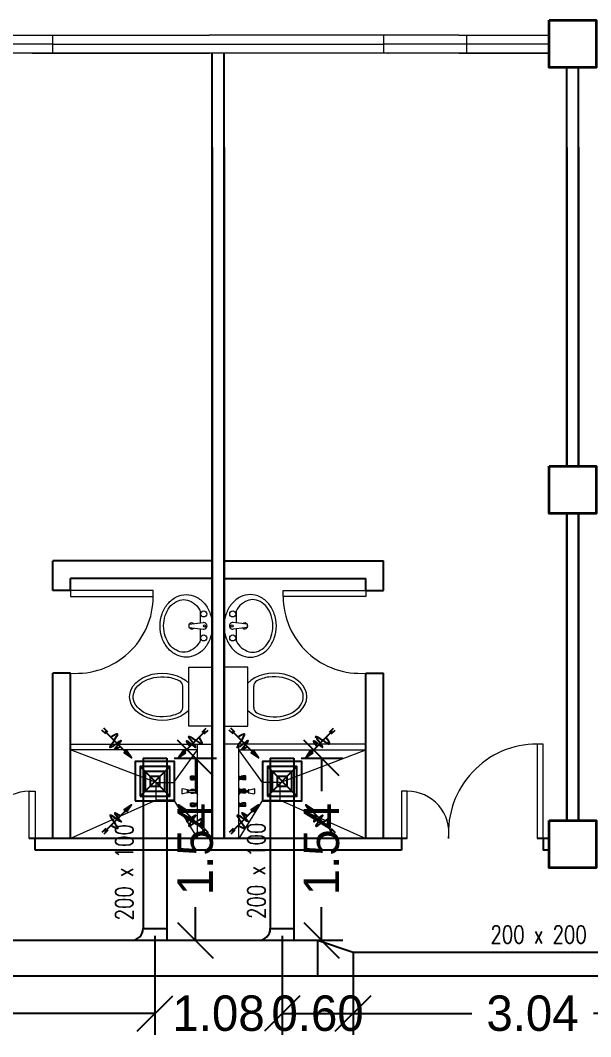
# Model space of a CAD drawing. Header units: inches. Extents: x 57 to 217, y -85 to 29.
# Drawn here: x 155.35 to 160.18, y -54.53 to -45.93 of the extents above; entities that cross this region are included whole.
import ezdxf

# ---------------------------------------------------------------- set-up
doc = ezdxf.new("R2010")
doc.units = ezdxf.units.IN
doc.header["$MEASUREMENT"] = 0
for name, color, linetype in [('AIR', 7, 'Continuous'), ('AIR-00', 8, 'Continuous'), ('AIR-03', 30, 'Continuous'), ('dimen', 7, 'Continuous'), ('ducting label', 7, 'Continuous'), ('exhaust', 7, 'Continuous')]:
    doc.layers.add(name, color=color, linetype=linetype)
doc.styles.add('Arch-Dim', font='simplex.shx', dxfattribs={"width": 0.75})
doc.dimstyles.new('Copy of dimension', dxfattribs={"dimtxt": 0.3, "dimasz": 0.3, "dimexe": 0.18, "dimexo": 0.0625, "dimgap": 0.09, "dimtad": 0, "dimzin": 0, "dimdsep": 46, "dimtxsty": 'Standard', "dimblk": 'OBLIQUE', "dimcen": 0.09, "dimclrd": 256, "dimclre": 256, "dimclrt": 256, "dimadec": 0, "dimazin": 0, "dimtfac": 1, "dimtofl": 0, "dimtmove": 0, "dimatfit": 3, "dimldrblk": 'OBLIQUE', "dimfxl": 1, "dimtolj": 1, "dimtzin": 0, "dimarcsym": 0})

# ---------------------------------------------------------------- blocks, each defined once
blk = doc.blocks.new('GRILL-C-IN')
at = {"layer": 'AIR-00', "ltscale": 3}
for p, q in [((-0.623, 0.601), (-0.674, 0.651)), ((-0.601, 0.623), (-0.651, 0.674)), ((0.601, 0.623), (0.651, 0.674)), ((0.623, 0.601), (0.674, 0.651)), ((-0.637, 0.637), (-0.3, 0.3)), ((0.637, 0.637), (0.3, 0.3)), ((-0.637, -0.637), (-0.3, -0.3)), ((0.637, -0.637), (0.3, -0.3)), ((-0.623, -0.601), (-0.674, -0.651)), ((-0.601, -0.623), (-0.651, -0.674)), ((0.601, -0.623), (0.651, -0.674)), ((0.623, -0.601), (0.674, -0.651))]:
    blk.add_line(p, q, dxfattribs=at)
at = {"layer": 'AIR-00', "color": 50}
for p, q in [((-0.188, 0.187), (0.187, -0.188)), ((0.187, 0.187), (-0.188, -0.188))]:
    blk.add_line(p, q, dxfattribs=at)
at = {"layer": 'AIR-00', "ltscale": 3}
for points in [[(-0.362, 0.393), (-0.393, 0.362), (-0.3, 0.3)], [(0.393, 0.362), (0.362, 0.393), (0.3, 0.3)], [(-0.362, -0.393), (-0.393, -0.362), (-0.3, -0.3)], [(0.393, -0.362), (0.362, -0.393), (0.3, -0.3)]]:
    blk.add_lwpolyline(points, close=True, dxfattribs=at)
at = {"layer": 'AIR-00', "color": 50}
for points in [[(-0.188, -0.188), (0.187, -0.188), (0.187, 0.187), (-0.188, 0.187)], [(-0.125, -0.125), (0.125, -0.125), (0.125, 0.125), (-0.125, 0.125)], [(-0.062, -0.062), (0.062, -0.062), (0.062, 0.062), (-0.062, 0.062)]]:
    blk.add_lwpolyline(points, close=True, dxfattribs=at)
at = {"layer": 'AIR-00', "ltscale": 3}
for points in [[(-0.441, 0.441), (-0.512, 0.404), (-0.432, 0.514), (-0.568, 0.43), (-0.477, 0.6), (-0.561, 0.561)], [(0.441, 0.441), (0.404, 0.512), (0.514, 0.432), (0.43, 0.568), (0.6, 0.477), (0.561, 0.561)], [(-0.441, -0.441), (-0.512, -0.404), (-0.432, -0.514), (-0.568, -0.43), (-0.477, -0.6), (-0.561, -0.561)], [(0.441, -0.441), (0.404, -0.512), (0.514, -0.432), (0.43, -0.568), (0.6, -0.477), (0.561, -0.561)]]:
    blk.add_spline(points, degree=3, dxfattribs=at)
for points in [[(-0.3, 0.3), (-0.362, 0.393), (-0.393, 0.362)], [(0.3, 0.3), (0.393, 0.362), (0.362, 0.393)], [(-0.3, -0.3), (-0.362, -0.393), (-0.393, -0.362)], [(0.3, -0.3), (0.393, -0.362), (0.362, -0.393)]]:
    blk.add_solid(points, dxfattribs=at)
at = {"layer": 'AIR-03', "color": 6}
blk.add_lwpolyline([(-0.25, -0.25), (0.25, -0.25), (0.25, 0.25), (-0.25, 0.25)], close=True, dxfattribs=at)
blk = doc.blocks.new('_Oblique')
at = {"color": 0, "linetype": 'ByBlock', "lineweight": -2}
blk.add_line((-0.5, -0.5), (0.5, 0.5), dxfattribs=at)
blk = doc.blocks.new('*D135')
at = {"layer": 'Defpoints', "color": 0, "transparency": 16777216}
for p in [(156.4921, -53.615), (148.5692, -54.1151), (156.4921, -54.3339)]:
    blk.add_point(p, dxfattribs=at)
at = {"layer": 'dimen', "lineweight": -2, "transparency": 16777216}
for p, q in [((156.4921, -53.6775), (156.4921, -54.5139)), ((148.5692, -54.1776), (148.5692, -54.5139)), ((148.5692, -54.3339), (151.9906, -54.3339)), ((156.4921, -54.3339), (153.0706, -54.3339))]:
    blk.add_line(p, q, dxfattribs=at)
at = {"layer": 'dimen', "lineweight": -2, "transparency": 16777216, "xscale": 0.3, "yscale": 0.3, "zscale": 0.3, "rotation": 180}
blk.add_blockref('_Oblique', (148.5692, -54.3339), dxfattribs=at)
at = {"layer": 'dimen', "lineweight": -2, "transparency": 16777216, "xscale": 0.3, "yscale": 0.3, "zscale": 0.3}
blk.add_blockref('_Oblique', (156.4921, -54.3339), dxfattribs=at)
at = {"layer": 'dimen', "transparency": 16777216, "insert": (152.5306, -54.3339), "char_height": 0.3, "attachment_point": 5}
blk.add_mtext('\\A1;7.92', dxfattribs=at)
blk = doc.blocks.new('*D136')
at = {"layer": 'Defpoints', "color": 0, "transparency": 16777216}
for p in [(156.4921, -53.615), (157.5682, -53.615), (157.5682, -54.3339)]:
    blk.add_point(p, dxfattribs=at)
at = {"layer": 'dimen', "lineweight": -2, "transparency": 16777216}
for p, q in [((156.4921, -53.6775), (156.4921, -54.5139)), ((157.5682, -53.6775), (157.5682, -54.5139)), ((156.4921, -54.3339), (156.1921, -54.3339)), ((157.5682, -54.3339), (157.8682, -54.3339))]:
    blk.add_line(p, q, dxfattribs=at)
at = {"layer": 'dimen', "lineweight": -2, "transparency": 16777216, "xscale": 0.3, "yscale": 0.3, "zscale": 0.3}
blk.add_blockref('_Oblique', (156.4921, -54.3339), dxfattribs=at)
at = {"layer": 'dimen', "lineweight": -2, "transparency": 16777216, "xscale": 0.3, "yscale": 0.3, "zscale": 0.3, "rotation": 180}
blk.add_blockref('_Oblique', (157.5682, -54.3339), dxfattribs=at)
at = {"layer": 'dimen', "transparency": 16777216, "insert": (157.0302, -54.3339), "char_height": 0.3, "attachment_point": 5}
blk.add_mtext('\\A1;1.08', dxfattribs=at)
blk = doc.blocks.new('*D137')
at = {"layer": 'Defpoints', "color": 0, "transparency": 16777216}
for p in [(157.5682, -53.615), (158.1682, -53.915), (158.1682, -54.3339)]:
    blk.add_point(p, dxfattribs=at)
at = {"layer": 'dimen', "lineweight": -2, "transparency": 16777216}
for p, q in [((157.5682, -53.6775), (157.5682, -54.5139)), ((158.1682, -53.9775), (158.1682, -54.5139)), ((157.5682, -54.3339), (158.1682, -54.3339))]:
    blk.add_line(p, q, dxfattribs=at)
at = {"layer": 'dimen', "lineweight": -2, "transparency": 16777216, "xscale": 0.3, "yscale": 0.3, "zscale": 0.3, "rotation": 180}
blk.add_blockref('_Oblique', (157.5682, -54.3339), dxfattribs=at)
at = {"layer": 'dimen', "lineweight": -2, "transparency": 16777216, "xscale": 0.3, "yscale": 0.3, "zscale": 0.3}
blk.add_blockref('_Oblique', (158.1682, -54.3339), dxfattribs=at)
at = {"layer": 'dimen', "transparency": 16777216, "insert": (157.8682, -54.3339), "char_height": 0.3, "attachment_point": 5}
blk.add_mtext('\\A1;0.60', dxfattribs=at)
blk = doc.blocks.new('*D88')
at = {"layer": 'Defpoints', "color": 0, "transparency": 16777216}
for p in [(158.1682, -53.915), (161.2067, -54.1151), (161.2067, -54.3339)]:
    blk.add_point(p, dxfattribs=at)
at = {"layer": 'dimen', "lineweight": -2, "transparency": 16777216}
for p, q in [((158.1682, -53.9775), (158.1682, -54.5139)), ((161.2067, -54.1776), (161.2067, -54.5139)), ((158.1682, -54.3339), (159.1725, -54.3339)), ((161.2067, -54.3339), (160.2025, -54.3339))]:
    blk.add_line(p, q, dxfattribs=at)
at = {"layer": 'dimen', "lineweight": -2, "transparency": 16777216, "xscale": 0.3, "yscale": 0.3, "zscale": 0.3, "rotation": 180}
blk.add_blockref('_Oblique', (158.1682, -54.3339), dxfattribs=at)
at = {"layer": 'dimen', "lineweight": -2, "transparency": 16777216, "xscale": 0.3, "yscale": 0.3, "zscale": 0.3}
blk.add_blockref('_Oblique', (161.2067, -54.3339), dxfattribs=at)
at = {"layer": 'dimen', "transparency": 16777216, "insert": (159.6875, -54.3339), "char_height": 0.3, "attachment_point": 5}
blk.add_mtext('\\A1;3.04', dxfattribs=at)
blk = doc.blocks.new('*D94')
at = {"layer": 'Defpoints', "color": 0, "transparency": 16777216}
for p in [(157.6682, -52.1718), (157.9022, -52.1718), (157.6682, -53.715)]:
    blk.add_point(p, dxfattribs=at)
at = {"layer": 'dimen', "lineweight": -2, "transparency": 16777216}
for p, q in [((157.7307, -52.1718), (158.0822, -52.1718)), ((157.9022, -52.1718), (157.9022, -52.4534)), ((157.9022, -53.715), (157.9022, -53.4334)), ((157.7307, -53.715), (158.0822, -53.715))]:
    blk.add_line(p, q, dxfattribs=at)
at = {"layer": 'dimen', "lineweight": -2, "transparency": 16777216, "xscale": 0.3, "yscale": 0.3, "zscale": 0.3}
for p, rotation in [((157.9022, -52.1718), 90), ((157.9022, -53.715), 270)]:
    blk.add_blockref('_Oblique', p, dxfattribs=dict(at, rotation=rotation))
at = {"layer": 'dimen', "transparency": 16777216, "insert": (157.9022, -52.9434), "char_height": 0.3, "attachment_point": 5, "rotation": 90}
blk.add_mtext('\\A1;1.54', dxfattribs=at)
blk = doc.blocks.new('*D95')
at = {"layer": 'Defpoints', "color": 0, "transparency": 16777216}
for p in [(156.5921, -52.1718), (156.5921, -53.715), (156.8338, -53.715)]:
    blk.add_point(p, dxfattribs=at)
at = {"layer": 'dimen', "lineweight": -2, "transparency": 16777216}
for p, q in [((156.6546, -52.1718), (157.0138, -52.1718)), ((156.8338, -52.1718), (156.8338, -52.4534)), ((156.8338, -53.715), (156.8338, -53.4334)), ((156.6546, -53.715), (157.0138, -53.715))]:
    blk.add_line(p, q, dxfattribs=at)
at = {"layer": 'dimen', "lineweight": -2, "transparency": 16777216, "xscale": 0.3, "yscale": 0.3, "zscale": 0.3}
for p, rotation in [((156.8338, -52.1718), 90), ((156.8338, -53.715), 270)]:
    blk.add_blockref('_Oblique', p, dxfattribs=dict(at, rotation=rotation))
at = {"layer": 'dimen', "transparency": 16777216, "insert": (156.8338, -52.9434), "char_height": 0.3, "attachment_point": 5, "rotation": 90}
blk.add_mtext('\\A1;1.54', dxfattribs=at)

msp = doc.modelspace()

# ---------------------------------------------------------------- linework, layer by layer
at = {"color": 8, "linetype": 'ByBlock', "lineweight": 9}
for p, q in [((154.9899, -46.053), (156.1899, -46.053)), ((155.6273, -46.203), (155.6273, -46.053)), ((156.1899, -46.053), (156.9524, -46.053)), ((157.1024, -46.053), (156.9524, -46.053)), ((157.8649, -46.053), (157.1024, -46.053)), ((159.0649, -46.053), (157.8649, -46.053)), ((158.4273, -46.053), (158.4273, -46.203)), ((159.0649, -46.053), (159.8273, -46.053)), ((159.1273, -46.053), (159.1273, -46.203)), ((155.6273, -46.128), (154.2273, -46.128)), ((159.8273, -46.203), (154.2273, -46.203)), ((155.4524, -46.203), (156.1899, -46.203)), ((155.6273, -46.128), (158.4273, -46.128)), ((156.1899, -46.203), (156.9524, -46.203)), ((157.8649, -46.203), (157.1024, -46.203)), ((159.0649, -46.203), (157.8649, -46.203)), ((159.8273, -46.128), (158.4273, -46.128)), ((159.0649, -46.203), (159.8273, -46.203)), ((156.9774, -50.4674), (156.9774, -52.4174)), ((156.8524, -52.853), (156.8524, -52.053)), ((157.2024, -52.853), (157.2024, -52.053)), ((156.8524, -52.853), (155.7774, -52.853))]:
    msp.add_line(p, q, dxfattribs=at)
at = {"color": 8, "linetype": 'ByBlock', "lineweight": 25}
for p, q in [((156.9774, -52.853), (156.9774, -46.203)), ((157.0774, -52.853), (157.0774, -46.203)), ((159.9773, -49.7009), (159.9773, -46.3259)), ((160.0773, -49.7009), (160.0773, -46.3259)), ((156.9774, -47.003), (156.9774, -52.853)), ((157.0774, -47.003), (157.0774, -52.853)), ((159.9773, -47.003), (159.9773, -49.7009)), ((160.0773, -47.003), (160.0773, -49.7009)), ((159.9773, -50.1009), (159.9773, -52.7009)), ((159.9773, -52.7009), (159.9773, -50.1009)), ((160.0773, -50.1009), (160.0773, -52.7009)), ((160.0773, -52.7009), (160.0773, -50.1009)), ((156.9774, -52.853), (155.4274, -52.853)), ((155.4774, -52.953), (155.4774, -52.853)), ((157.0774, -52.853), (156.9774, -52.853)), ((158.6274, -52.853), (157.0774, -52.853)), ((158.5774, -52.853), (158.5774, -52.953)), ((159.8274, -52.853), (159.7274, -52.853)), ((159.7774, -52.853), (159.7774, -52.953)), ((158.5774, -52.953), (155.4774, -52.953)), ((159.8274, -52.953), (159.7774, -52.953))]:
    msp.add_line(p, q, dxfattribs=at)
at = {"color": 8, "linetype": 'ByBlock', "lineweight": 25, "ltscale": 0.3}
for p, q in [((155.6274, -50.753), (155.6274, -50.503)), ((156.9774, -50.503), (155.6274, -50.503)), ((157.0774, -50.503), (158.4274, -50.503)), ((158.4274, -50.753), (158.4274, -50.503)), ((155.7774, -50.753), (155.7774, -50.653)), ((156.9774, -50.653), (155.7774, -50.653)), ((157.0774, -50.653), (158.2774, -50.653)), ((158.2774, -50.753), (158.2774, -50.653)), ((155.7774, -50.753), (155.6274, -50.753)), ((158.2774, -50.753), (158.4274, -50.753)), ((155.6274, -52.853), (155.6274, -51.453)), ((155.7774, -51.453), (155.6274, -51.453)), ((155.7774, -52.853), (155.7774, -51.453)), ((158.2774, -52.853), (158.2774, -51.453)), ((158.2774, -51.453), (158.4274, -51.453)), ((158.4274, -52.853), (158.4274, -51.453))]:
    msp.add_line(p, q, dxfattribs=at)
at = {"color": 8, "lineweight": 9}
for p, q in [((156.7795, -51.0385), (156.9013, -51.0252)), ((157.2752, -51.0385), (157.1534, -51.0252)), ((156.7795, -51.0675), (156.9013, -51.0809)), ((157.2752, -51.0675), (157.1534, -51.0809)), ((156.7774, -51.403), (156.9774, -51.403)), ((156.7774, -51.903), (156.7774, -51.403)), ((156.9774, -51.403), (156.9774, -51.903)), ((157.2774, -51.403), (157.0774, -51.403)), ((157.0774, -51.403), (157.0774, -51.903)), ((157.2774, -51.903), (157.2774, -51.403)), ((156.7274, -51.7436), (156.7274, -51.5627)), ((157.3274, -51.7436), (157.3274, -51.5627)), ((156.9774, -51.903), (156.7774, -51.903)), ((157.0774, -51.903), (157.2774, -51.903)), ((156.7936, -52.3263), (156.7951, -52.3263)), ((156.7936, -52.3525), (156.7936, -52.3263)), ((156.7936, -52.3525), (156.7951, -52.3525)), ((156.7951, -52.3263), (156.797, -52.3227)), ((156.7951, -52.3525), (156.7951, -52.3263)), ((156.7951, -52.3525), (156.797, -52.3561)), ((156.797, -52.3227), (156.819, -52.3227)), ((156.797, -52.3561), (156.797, -52.3227)), ((156.797, -52.3561), (156.819, -52.3561)), ((156.8058, -52.3333), (156.8179, -52.3333)), ((156.8058, -52.3455), (156.8179, -52.3455)), ((156.8059, -52.3263), (156.818, -52.3263)), ((156.8059, -52.3525), (156.818, -52.3525)), ((156.819, -52.3227), (156.8231, -52.3249)), ((156.819, -52.3262), (156.819, -52.3335)), ((156.819, -52.3526), (156.819, -52.3453)), ((156.819, -52.3561), (156.8231, -52.3539)), ((156.8249, -52.3254), (156.8307, -52.3254)), ((156.8249, -52.3534), (156.8307, -52.3534)), ((156.8307, -52.3534), (156.8307, -52.3254)), ((156.8307, -52.3254), (156.833, -52.3261)), ((156.8307, -52.3534), (156.833, -52.3527)), ((156.833, -52.3527), (156.833, -52.3261)), ((156.8448, -52.328), (156.833, -52.328)), ((156.8448, -52.3508), (156.833, -52.3508)), ((156.8516, -52.3224), (156.8448, -52.3258)), ((156.8448, -52.353), (156.8448, -52.3258)), ((156.8516, -52.3565), (156.8448, -52.353)), ((156.8516, -52.3224), (156.8523, -52.3224)), ((156.8516, -52.3565), (156.8516, -52.3224)), ((156.8516, -52.3565), (156.8523, -52.3565)), ((156.8523, -52.3565), (156.8523, -52.3224)), ((157.2031, -52.3224), (157.2024, -52.3224)), ((157.2024, -52.3565), (157.2024, -52.3224)), ((157.2031, -52.3565), (157.2024, -52.3565)), ((157.2031, -52.3224), (157.2099, -52.3258)), ((157.2031, -52.3565), (157.2031, -52.3224)), ((157.2031, -52.3565), (157.2099, -52.353)), ((157.2099, -52.353), (157.2099, -52.3258)), ((157.2099, -52.328), (157.2217, -52.328)), ((157.2099, -52.3508), (157.2217, -52.3508)), ((157.224, -52.3254), (157.2217, -52.3261)), ((157.2217, -52.3527), (157.2217, -52.3261)), ((157.224, -52.3534), (157.2217, -52.3527)), ((157.2298, -52.3254), (157.224, -52.3254)), ((157.224, -52.3534), (157.224, -52.3254)), ((157.2298, -52.3534), (157.224, -52.3534)), ((157.2357, -52.3227), (157.2316, -52.3249)), ((157.2357, -52.3561), (157.2316, -52.3539)), ((157.2577, -52.3227), (157.2357, -52.3227)), ((157.2357, -52.3262), (157.2357, -52.3335)), ((157.2357, -52.3526), (157.2357, -52.3453)), ((157.2577, -52.3561), (157.2357, -52.3561)), ((157.2488, -52.3263), (157.2367, -52.3263)), ((157.2488, -52.3525), (157.2367, -52.3525)), ((157.249, -52.3333), (157.2368, -52.3333)), ((157.2489, -52.3455), (157.2368, -52.3455)), ((157.2596, -52.3263), (157.2577, -52.3227)), ((157.2577, -52.3561), (157.2577, -52.3227)), ((157.2596, -52.3525), (157.2577, -52.3561)), ((157.2611, -52.3263), (157.2596, -52.3263)), ((157.2596, -52.3525), (157.2596, -52.3263)), ((157.2611, -52.3525), (157.2596, -52.3525)), ((157.2611, -52.3525), (157.2611, -52.3263)), ((156.7205, -52.4337), (156.7205, -52.4724)), ((156.767, -52.4407), (156.725, -52.4322)), ((156.767, -52.4654), (156.725, -52.4739)), ((156.767, -52.4654), (156.767, -52.4407)), ((156.767, -52.4407), (156.7745, -52.4407)), ((156.767, -52.4654), (156.767, -52.4407)), ((156.7745, -52.4654), (156.767, -52.4654)), ((156.7745, -52.4407), (156.7745, -52.4654)), ((156.8369, -52.4455), (156.7745, -52.4455)), ((156.7745, -52.4606), (156.8369, -52.4606)), ((156.7936, -52.4455), (156.7936, -52.44)), ((156.7936, -52.44), (156.7952, -52.44)), ((156.7936, -52.4661), (156.7936, -52.4606)), ((156.7936, -52.4661), (156.7952, -52.4661)), ((156.7952, -52.44), (156.797, -52.4364)), ((156.7952, -52.4455), (156.7952, -52.44)), ((156.7952, -52.4661), (156.7952, -52.4606)), ((156.7952, -52.4661), (156.797, -52.4697)), ((156.797, -52.4455), (156.797, -52.4364)), ((156.797, -52.4364), (156.819, -52.4364)), ((156.797, -52.4697), (156.797, -52.4606)), ((156.797, -52.4697), (156.819, -52.4697)), ((156.8059, -52.44), (156.818, -52.44)), ((156.8059, -52.4661), (156.818, -52.4661)), ((156.819, -52.4364), (156.8231, -52.4386)), ((156.819, -52.4398), (156.819, -52.4455)), ((156.819, -52.4663), (156.819, -52.4606)), ((156.819, -52.4697), (156.8231, -52.4675)), ((156.8249, -52.439), (156.8308, -52.439)), ((156.8249, -52.4671), (156.8308, -52.4671)), ((156.8308, -52.4455), (156.8308, -52.439)), ((156.8308, -52.439), (156.833, -52.4398)), ((156.8308, -52.4671), (156.8308, -52.4606)), ((156.8308, -52.4671), (156.833, -52.4663)), ((156.833, -52.4455), (156.833, -52.4398)), ((156.8369, -52.4417), (156.833, -52.4417)), ((156.833, -52.4663), (156.833, -52.4606)), ((156.8369, -52.4644), (156.833, -52.4644)), ((156.8369, -52.4357), (156.8369, -52.4704)), ((156.8466, -52.4357), (156.8369, -52.4357)), ((156.8369, -52.4606), (156.8369, -52.4455)), ((156.8369, -52.4704), (156.8466, -52.4704)), ((156.8523, -52.4241), (156.8466, -52.4357)), ((156.8466, -52.4357), (156.8466, -52.4704)), ((156.8466, -52.4704), (156.8466, -52.4357)), ((156.8466, -52.4704), (156.8524, -52.482)), ((156.8524, -52.482), (156.8523, -52.4241)), ((157.2023, -52.482), (157.2024, -52.4241)), ((157.2081, -52.4704), (157.2023, -52.482)), ((157.2024, -52.4241), (157.2081, -52.4357)), ((157.2081, -52.4357), (157.2081, -52.4704)), ((157.2081, -52.4704), (157.2081, -52.4357)), ((157.2081, -52.4357), (157.2178, -52.4357)), ((157.2178, -52.4704), (157.2081, -52.4704)), ((157.2178, -52.4357), (157.2178, -52.4704)), ((157.2178, -52.4417), (157.2217, -52.4417)), ((157.2178, -52.4455), (157.2802, -52.4455)), ((157.2178, -52.4606), (157.2178, -52.4455)), ((157.2802, -52.4606), (157.2178, -52.4606)), ((157.2178, -52.4644), (157.2217, -52.4644)), ((157.2239, -52.439), (157.2217, -52.4398)), ((157.2217, -52.4455), (157.2217, -52.4398)), ((157.2217, -52.4663), (157.2217, -52.4606)), ((157.2239, -52.4671), (157.2217, -52.4663)), ((157.2239, -52.4455), (157.2239, -52.439)), ((157.2298, -52.439), (157.2239, -52.439)), ((157.2239, -52.4671), (157.2239, -52.4606)), ((157.2298, -52.4671), (157.2239, -52.4671)), ((157.2357, -52.4364), (157.2316, -52.4386)), ((157.2357, -52.4697), (157.2316, -52.4675)), ((157.2577, -52.4364), (157.2357, -52.4364)), ((157.2357, -52.4398), (157.2357, -52.4455)), ((157.2357, -52.4663), (157.2357, -52.4606)), ((157.2577, -52.4697), (157.2357, -52.4697)), ((157.2488, -52.44), (157.2367, -52.44)), ((157.2488, -52.4661), (157.2367, -52.4661)), ((157.2577, -52.4455), (157.2577, -52.4364)), ((157.2595, -52.44), (157.2577, -52.4364)), ((157.2577, -52.4697), (157.2577, -52.4606)), ((157.2595, -52.4661), (157.2577, -52.4697)), ((157.2595, -52.4455), (157.2595, -52.44)), ((157.2611, -52.44), (157.2595, -52.44)), ((157.2595, -52.4661), (157.2595, -52.4606)), ((157.2611, -52.4661), (157.2595, -52.4661)), ((157.2611, -52.4455), (157.2611, -52.44)), ((157.2611, -52.4661), (157.2611, -52.4606)), ((157.2877, -52.4407), (157.2802, -52.4407)), ((157.2802, -52.4407), (157.2802, -52.4654)), ((157.2802, -52.4654), (157.2877, -52.4654)), ((157.2877, -52.4407), (157.3297, -52.4322)), ((157.2877, -52.4654), (157.2877, -52.4407)), ((157.2877, -52.4654), (157.2877, -52.4407)), ((157.2877, -52.4654), (157.3297, -52.4739)), ((157.3342, -52.4337), (157.3342, -52.4724)), ((156.7937, -52.5798), (156.7937, -52.5536)), ((156.7937, -52.5536), (156.7952, -52.5536)), ((156.7952, -52.5536), (156.7971, -52.55)), ((156.7952, -52.5798), (156.7952, -52.5536)), ((156.7971, -52.5834), (156.7971, -52.55)), ((156.7971, -52.55), (156.819, -52.55)), ((156.8058, -52.5606), (156.8179, -52.5606)), ((156.8058, -52.5727), (156.8179, -52.5727)), ((156.8059, -52.5536), (156.818, -52.5536)), ((156.819, -52.55), (156.8231, -52.5522)), ((156.819, -52.5535), (156.819, -52.5608)), ((156.819, -52.5799), (156.819, -52.5726)), ((156.8249, -52.5527), (156.8308, -52.5527)), ((156.8308, -52.5527), (156.833, -52.5534)), ((156.8308, -52.5807), (156.8308, -52.5527)), ((156.833, -52.5799), (156.833, -52.5534)), ((156.8448, -52.5553), (156.833, -52.5553)), ((156.8516, -52.5496), (156.8448, -52.553)), ((156.8448, -52.5803), (156.8448, -52.553)), ((156.8516, -52.5837), (156.8516, -52.5496)), ((156.8516, -52.5496), (156.8524, -52.5496)), ((156.8524, -52.5837), (156.8524, -52.5496)), ((157.2023, -52.5837), (157.2023, -52.5496)), ((157.2031, -52.5496), (157.2023, -52.5496)), ((157.2031, -52.5837), (157.2031, -52.5496)), ((157.2031, -52.5496), (157.2099, -52.553)), ((157.2099, -52.5803), (157.2099, -52.553)), ((157.2099, -52.5553), (157.2217, -52.5553)), ((157.2239, -52.5527), (157.2217, -52.5534)), ((157.2217, -52.5799), (157.2217, -52.5534)), ((157.2239, -52.5807), (157.2239, -52.5527)), ((157.2298, -52.5527), (157.2239, -52.5527)), ((157.2357, -52.55), (157.2316, -52.5522)), ((157.2576, -52.55), (157.2357, -52.55)), ((157.2357, -52.5535), (157.2357, -52.5608)), ((157.2357, -52.5799), (157.2357, -52.5726)), ((157.2488, -52.5536), (157.2367, -52.5536)), ((157.2489, -52.5606), (157.2368, -52.5606)), ((157.2489, -52.5727), (157.2368, -52.5727)), ((157.2576, -52.5834), (157.2576, -52.55)), ((157.2595, -52.5536), (157.2576, -52.55)), ((157.2595, -52.5798), (157.2595, -52.5536)), ((157.2611, -52.5536), (157.2595, -52.5536)), ((157.261, -52.5798), (157.2611, -52.5536)), ((156.7937, -52.5798), (156.7952, -52.5798)), ((156.7952, -52.5798), (156.7971, -52.5834)), ((156.7971, -52.5834), (156.819, -52.5833)), ((156.8059, -52.5798), (156.818, -52.5798)), ((156.819, -52.5833), (156.8231, -52.5811)), ((156.8249, -52.5807), (156.8308, -52.5807)), ((156.8308, -52.5807), (156.833, -52.5799)), ((156.8448, -52.578), (156.833, -52.578)), ((156.8516, -52.5837), (156.8448, -52.5803)), ((156.8516, -52.5837), (156.8524, -52.5837)), ((157.2031, -52.5837), (157.2023, -52.5837)), ((157.2031, -52.5837), (157.2099, -52.5803)), ((157.2099, -52.578), (157.2217, -52.578)), ((157.2239, -52.5807), (157.2217, -52.5799)), ((157.2298, -52.5807), (157.2239, -52.5807)), ((157.2357, -52.5833), (157.2316, -52.5811)), ((157.2576, -52.5834), (157.2357, -52.5833)), ((157.2488, -52.5798), (157.2367, -52.5798)), ((157.2595, -52.5798), (157.2576, -52.5834)), ((157.261, -52.5798), (157.2595, -52.5798))]:
    msp.add_line(p, q, dxfattribs=at)
at = {"color": 8, "linetype": 'ByBlock', "lineweight": 9, "ltscale": 0.3}
for p, q in [((156.5024, -52.378), (155.7774, -52.103)), ((156.6524, -52.378), (156.8524, -52.103)), ((157.4024, -52.378), (157.2024, -52.103)), ((157.5524, -52.378), (158.2774, -52.103)), ((156.5024, -52.528), (155.7774, -52.853)), ((156.6524, -52.528), (156.8524, -52.853)), ((157.4024, -52.528), (157.2024, -52.853)), ((157.5524, -52.528), (158.2774, -52.853))]:
    msp.add_line(p, q, dxfattribs=at)
at = {"color": 8, "linetype": 'ByBlock', "lineweight": 35}
for points in [[(159.8273, -45.9259), (160.2273, -45.9259), (160.2273, -46.3259), (159.8273, -46.3259)], [(159.8273, -49.7009), (160.2273, -49.7009), (160.2273, -50.1009), (159.8273, -50.1009)], [(159.8273, -52.7009), (160.2273, -52.7009), (160.2273, -53.1009), (159.8273, -53.1009)]]:
    msp.add_lwpolyline(points, close=True, dxfattribs=at)
at = {"color": 8, "lineweight": 13, "ltscale": 0.03}
for points in [[(155.7774, -50.753), (155.7774, -50.803), (156.4774, -50.803), (156.4774, -50.753)], [(158.2774, -50.753), (158.2774, -50.803), (157.5774, -50.803), (157.5774, -50.753)], [(159.7274, -52.853), (159.7774, -52.853), (159.7774, -52.053), (159.7274, -52.053)], [(155.4774, -52.853), (155.4274, -52.853), (155.4274, -52.453), (155.4774, -52.453)], [(158.5774, -52.853), (158.6274, -52.853), (158.6274, -52.453), (158.5774, -52.453)]]:
    msp.add_lwpolyline(points, close=True, dxfattribs=at)
at = {"color": 8, "lineweight": 9}
for points in [[(156.7564, -51.318, -0.11576), (156.6739, -51.2987, -0.104047), (156.6001, -51.2404, -0.090875), (156.5527, -51.1565, -0.083344), (156.5354, -51.053, -0.083344), (156.5527, -50.9496, -0.090875), (156.6001, -50.8657, -0.104047), (156.6739, -50.8074, -0.11576), (156.7564, -50.788, -0.11576), (156.8388, -50.8074, -0.104047), (156.9126, -50.8657, -0.090875), (156.96, -50.9496, -0.083344), (156.9774, -51.053, -0.083344), (156.96, -51.1565, -0.090875), (156.9126, -51.2404, -0.104047), (156.8388, -51.2987, -0.11576)], [(157.2984, -51.318, 0.11576), (157.3808, -51.2987, 0.104047), (157.4546, -51.2404, 0.090875), (157.502, -51.1565, 0.083344), (157.5194, -51.053, 0.083344), (157.502, -50.9496, 0.090875), (157.4546, -50.8657, 0.104047), (157.3808, -50.8074, 0.11576), (157.2984, -50.788, 0.11576), (157.2159, -50.8074, 0.104047), (157.1421, -50.8657, 0.090875), (157.0947, -50.9496, 0.083344), (157.0774, -51.053, 0.083344), (157.0947, -51.1565, 0.090875), (157.1421, -51.2404, 0.104047), (157.2159, -51.2987, 0.11576)]]:
    msp.add_lwpolyline(points, format="xyb", close=True, dxfattribs=at)
for points in [[(156.7354, -51.2755, -0.124838), (156.6728, -51.2597, -0.105788), (156.6151, -51.2104, -0.086697), (156.5789, -51.1406, -0.076776), (156.5654, -51.053, -0.076776), (156.5789, -50.9655, -0.086697), (156.6151, -50.8957, -0.105788), (156.6728, -50.8464, -0.124838), (156.7354, -50.8305, -0.124838), (156.7979, -50.8464, -0.105788), (156.8556, -50.8957, -0.040067), (156.8754, -50.9264), (156.8754, -51.0287, -0.040067)], [(157.3194, -51.2755, 0.124838), (157.3819, -51.2597, 0.105788), (157.4396, -51.2104, 0.086697), (157.4758, -51.1406, 0.076776), (157.4894, -51.053, 0.076776), (157.4758, -50.9655, 0.086697), (157.4396, -50.8957, 0.105788), (157.3819, -50.8464, 0.124838), (157.3194, -50.8305, 0.124838), (157.2568, -50.8464, 0.105788), (157.1991, -50.8957, 0.040067), (157.1794, -50.9264), (157.1794, -51.0287, 0.040067)], [(156.8754, -51.0774), (156.8754, -51.1797, -0.040067), (156.8556, -51.2104, -0.105788), (156.7979, -51.2597, -0.124838), (156.7354, -51.2755, -0.124838)], [(157.1794, -51.0774), (157.1794, -51.1797, 0.040067), (157.1991, -51.2104, 0.105788), (157.2568, -51.2597, 0.124838), (157.3194, -51.2755, 0.124838)]]:
    msp.add_lwpolyline(points, format="xyb", dxfattribs=at)
at = {"color": 8, "linetype": 'ByBlock', "lineweight": 9, "ltscale": 0.3}
for points in [[(156.8524, -52.103), (155.7774, -52.103), (155.7774, -52.053), (156.9774, -52.053), (156.9774, -52.053)], [(157.2024, -52.103), (158.2774, -52.103), (158.2774, -52.053), (157.0774, -52.053), (157.0774, -52.053)]]:
    msp.add_lwpolyline(points, dxfattribs=at)
at = {"color": 8, "linetype": 'ByBlock', "lineweight": 9, "ltscale": 0.03}
for points in [[(156.6524, -52.378), (156.6524, -52.528), (156.5024, -52.528), (156.5024, -52.378)], [(157.4024, -52.378), (157.4024, -52.528), (157.5524, -52.528), (157.5524, -52.378)]]:
    msp.add_lwpolyline(points, close=True, dxfattribs=at)
at = {"color": 8, "lineweight": 9}
for centre, radius in [((156.9044, -50.9514), 0.0255), ((157.1504, -50.9514), 0.0255), ((156.9109, -51.053), 0.0095), ((157.1439, -51.053), 0.0095), ((156.9044, -51.1546), 0.0255), ((157.1504, -51.1546), 0.0255)]:
    msp.add_circle(centre, radius, dxfattribs=at)
at = {"color": 8, "lineweight": 13, "ltscale": 0.03}
for centre, radius, start, end in [((155.8256, -50.803), 0.6518, 265.75781, 0), ((158.2291, -50.803), 0.6518, 180, 274.24219), ((159.7274, -52.8046), 0.7516, 90, 183.69522), ((155.4274, -52.8062), 0.3531, 90, 187.62815), ((158.6274, -52.8062), 0.3531, 352.37185, 90)]:
    msp.add_arc(centre, radius, start, end, dxfattribs=at)
at = {"color": 8, "lineweight": 9}
for centre, radius, start, end in [((156.9044, -51.053), 0.028, 263.75449, 96.24551), ((157.1504, -51.053), 0.028, 83.75449, 276.24551), ((156.8024, -51.053), 0.025, 161.37929, 198.62071), ((156.8732, -51.053), 0.0948, 171.20259, 188.79741), ((156.8024, -51.053), 0.025, 48.79782, 143.69319), ((156.8024, -51.053), 0.025, 216.30681, 311.20218), ((157.2523, -51.053), 0.025, 36.30681, 131.20218), ((157.2523, -51.053), 0.025, 228.79782, 323.69319), ((157.1815, -51.053), 0.0948, 351.20259, 8.79741), ((157.2523, -51.053), 0.025, 341.37929, 18.62071), ((156.6774, -51.5627), 0.05, 0, 61.99164), ((157.3774, -51.5627), 0.05, 118.00836, 180), ((156.6774, -51.7436), 0.05, 298.15006, 0), ((157.3774, -51.7436), 0.05, 180, 241.84994)]:
    msp.add_arc(centre, radius, start, end, dxfattribs=at)
at = {"color": 8, "lineweight": 9, "extrusion": (0, 0, -1)}
msp.add_ellipse((156.5524, -51.653), major_axis=(0.275, 0), ratio=0.727273, start_param=0.612555, end_param=5.670631, dxfattribs=at)
at = {"color": 8, "lineweight": 9}
for centre, major_axis, ratio, start_param, end_param in [((157.5024, -51.653), (-0.275, 0), 0.727273, 0.612555, 5.670631), ((157.2298, -52.3216), (-0.00268, 0.00268), 1, 2.356082, 2.850023), ((157.2298, -52.3572), (-0.00268, 0.00268), 1, -1.279452, -0.785511), ((157.2346, -52.3394), (-0.00268, 0.00268), 1, 0.203142, 1.36743), ((157.2419, -52.3442), (-0.00887, 0.00887), 1, -0.157871, 0.203142), ((157.2419, -52.3346), (0.00887, 0.00887), 1, 2.938226, 3.299239), ((157.2428, -52.3112), (-0.0118, 0.0118), 1, 1.703115, 1.83534), ((157.2428, -52.3677), (-0.0118, 0.0118), 1, -0.264769, -0.132543), ((157.2367, -52.3225), (-0.00268, 0.00268), 1, 1.728443, 2.356082), ((157.2367, -52.3563), (0.00268, 0.00268), 1, 0.785286, 1.412925), ((157.2368, -52.3371), (0.00268, 0.00268), 1, 0.785286, 1.412925), ((157.2368, -52.3417), (0.00268, 0.00268), 1, 3.299239, 3.926878), ((157.2481, -52.3137), (-0.00896, 0.00896), 1, 2.418785, 3.129871), ((157.248, -52.3651), (-0.00896, 0.00896), 1, -1.559299, -0.848214), ((157.2482, -52.3351), (0.00738, 0.00738), 1, 4.000472, 4.78527), ((157.2482, -52.3438), (0.00738, 0.00738), 1, 6.21008, 6.994878), ((157.2532, -52.3394), (-0.00268, 0.00268), 1, 3.214474, 4.639283), ((156.7237, -52.4704), (0.00268, 0.00268), 1, 2.92514, 4.295202), ((157.2298, -52.4352), (0.00268, 0.00268), 1, 3.926878, 4.42082), ((157.2298, -52.4708), (-0.00268, 0.00268), 1, -1.279452, -0.785511), ((157.2428, -52.4248), (0.0118, 0.0118), 1, 3.273911, 3.406137), ((157.2428, -52.4813), (0.0118, 0.0118), 1, 1.306028, 1.438253), ((157.2367, -52.4362), (0.00268, 0.00268), 1, 3.299239, 3.926878), ((157.2367, -52.4699), (-0.00268, 0.00268), 1, -0.785511, -0.157871), ((157.248, -52.4273), (-0.00896, 0.00896), 1, 2.418785, 3.129871), ((157.248, -52.4788), (0.00896, 0.00896), 1, 0.011497, 0.722582), ((157.331, -52.4357), (0.00268, 0.00268), 1, 6.066508, 7.43657), ((157.2298, -52.5489), (0.00268, 0.00268), 1, 3.926878, 4.42082), ((157.2346, -52.5667), (-0.00268, 0.00268), 1, 0.203142, 1.36743), ((157.2419, -52.5715), (0.00887, 0.00887), 1, 1.412925, 1.773938), ((157.2419, -52.5619), (-0.00887, 0.00887), 1, 1.36743, 1.728443), ((157.2427, -52.5384), (-0.0118, 0.0118), 1, 1.703115, 1.83534), ((157.2367, -52.5498), (0.00268, 0.00268), 1, 3.299239, 3.926878), ((157.2368, -52.5644), (0.00268, 0.00268), 1, 0.785286, 1.412925), ((157.2368, -52.569), (0.00268, 0.00268), 1, 3.299239, 3.926878), ((157.248, -52.5409), (0.00896, 0.00896), 1, 3.989582, 4.700667), ((157.2482, -52.571), (-0.00738, 0.00738), 1, 4.639283, 5.424081), ((157.2482, -52.5623), (0.00738, 0.00738), 1, 4.000472, 4.78527), ((157.2532, -52.5667), (0.00268, 0.00268), 1, 4.78527, 6.21008), ((157.2298, -52.5845), (0.00268, 0.00268), 1, 0.291344, 0.785286), ((157.2427, -52.5949), (-0.0118, 0.0118), 1, -0.264769, -0.132543), ((157.2367, -52.5836), (-0.00268, 0.00268), 1, -0.785511, -0.157871), ((157.248, -52.5924), (-0.00896, 0.00896), 1, -1.559299, -0.848214)]:
    msp.add_ellipse(centre, major_axis=major_axis, ratio=ratio, start_param=start_param, end_param=end_param, dxfattribs=at)
at = {"color": 8, "lineweight": 9, "extrusion": (-2.88216e-41, 4.99074e-41, -1)}
for centre, major_axis, start_param, end_param in [((156.8015, -52.3394), (-0.00268, 0.00268), 4.78527, 6.21008), ((156.8066, -52.3137), (0.00896, 0.00896), 2.418785, 3.129871), ((156.8067, -52.3651), (-0.00896, 0.00896), 0.011497, 0.722582), ((156.8065, -52.3438), (0.00738, 0.00738), 4.639283, 5.424081), ((156.8065, -52.3351), (-0.00738, 0.00738), 4.000472, 4.78527), ((156.8179, -52.3371), (-0.00268, 0.00268), 0.785286, 1.412925), ((156.8179, -52.3417), (-0.00268, 0.00268), 3.299239, 3.926878), ((156.818, -52.3225), (0.00268, 0.00268), 1.728443, 2.356082), ((156.818, -52.3563), (0.00268, 0.00268), -0.785511, -0.157871), ((156.8128, -52.3442), (0.00887, 0.00887), -0.157871, 0.203142), ((156.8128, -52.3346), (0.00887, 0.00887), 1.36743, 1.728443), ((156.8119, -52.3112), (-0.0118, 0.0118), 3.273911, 3.406137), ((156.8119, -52.3677), (-0.0118, 0.0118), 1.306028, 1.438253), ((156.8249, -52.3216), (0.00268, 0.00268), 2.356082, 2.850023), ((156.8249, -52.3572), (0.00268, 0.00268), -1.279452, -0.785511), ((156.8201, -52.3394), (-0.00268, 0.00268), 1.773938, 2.938226), ((156.7237, -52.4357), (0.00268, 0.00268), 4.495711, 5.865773), ((156.8067, -52.4273), (-0.00896, 0.00896), 3.989582, 4.700667), ((156.8067, -52.4788), (-0.00896, 0.00896), 0.011497, 0.722582), ((156.818, -52.4362), (-0.00268, 0.00268), 3.299239, 3.926878), ((156.818, -52.4699), (-0.00268, 0.00268), 0.785286, 1.412925), ((156.8119, -52.4248), (0.0118, 0.0118), 1.703115, 1.83534), ((156.812, -52.4813), (0.0118, 0.0118), -0.264769, -0.132543), ((156.8249, -52.4352), (-0.00268, 0.00268), 3.926878, 4.42082), ((156.8249, -52.4708), (-0.00268, 0.00268), 0.291344, 0.785286), ((156.8015, -52.5667), (-0.00268, 0.00268), 4.78527, 6.21008), ((156.8067, -52.5409), (0.00896, 0.00896), 2.418785, 3.129871), ((156.8065, -52.571), (0.00738, 0.00738), 4.639283, 5.424081), ((156.8065, -52.5623), (-0.00738, 0.00738), 4.000472, 4.78527), ((156.8179, -52.5644), (-0.00268, 0.00268), 0.785286, 1.412925), ((156.8179, -52.569), (-0.00268, 0.00268), 3.299239, 3.926878), ((156.818, -52.5498), (0.00268, 0.00268), 1.728443, 2.356082), ((156.8128, -52.5715), (0.00887, 0.00887), -0.157871, 0.203142), ((156.8128, -52.5619), (0.00887, 0.00887), 1.36743, 1.728443), ((156.812, -52.5384), (-0.0118, 0.0118), 3.273911, 3.406137), ((156.8249, -52.5489), (0.00268, 0.00268), 2.356082, 2.850023), ((156.8201, -52.5667), (-0.00268, 0.00268), 1.773938, 2.938226), ((156.8067, -52.5924), (-0.00896, 0.00896), 0.011497, 0.722582), ((156.818, -52.5836), (0.00268, 0.00268), -0.785511, -0.157871), ((156.812, -52.5949), (0.0118, 0.0118), -0.264769, -0.132543), ((156.8249, -52.5845), (0.00268, 0.00268), -1.279452, -0.785511)]:
    msp.add_ellipse(centre, major_axis=major_axis, ratio=1, start_param=start_param, end_param=end_param, dxfattribs=at)
at = {"color": 8, "lineweight": 9, "extrusion": (2.88216e-41, 4.99074e-41, -1)}
msp.add_ellipse((157.331, -52.4704), major_axis=(-0.00268, 0.00268), ratio=1, start_param=2.92514, end_param=4.295202, dxfattribs=at)
at = {"color": 8, "lineweight": 9}
for points in [[(156.7009, -51.7877), (156.6845, -51.7965), (156.6665, -51.8039), (156.5753, -51.8308), (156.4881, -51.8257), (156.3565, -51.7679), (156.3151, -51.7178), (156.3017, -51.6197), (156.3276, -51.5676), (156.4388, -51.4935), (156.5225, -51.4757), (156.6363, -51.4913), (156.6712, -51.5028), (156.7008, -51.5185)], [(157.3538, -51.7877), (157.3702, -51.7965), (157.3882, -51.8039), (157.4794, -51.8308), (157.5666, -51.8257), (157.6982, -51.7679), (157.7396, -51.7178), (157.753, -51.6197), (157.7271, -51.5676), (157.6159, -51.4935), (157.5322, -51.4757), (157.4184, -51.4913), (157.3835, -51.5028), (157.3539, -51.5185)]]:
    msp.add_open_spline(points, degree=3, knots=[0.937253, 0.937253, 0.937253, 0.937253, 1.185372, 1.185372, 2.113864, 2.113864, 3.042356, 3.042356, 3.970847, 3.970847, 4.899339, 4.899339, 5.346062, 5.346062, 5.346062, 5.346062], dxfattribs=at)
at = {"color": 8, "linetype": 'ByBlock', "lineweight": 9}
for p in [(155.5899, -46.203), (158.4649, -46.203)]:
    msp.add_point(p, dxfattribs=at)
at = {"layer": 'exhaust'}
for p, q in [((156.3921, -52.1718), (156.3921, -53.615)), ((156.3921, -52.1718), (156.5921, -52.1718)), ((156.5921, -52.1718), (156.5921, -53.715)), ((157.4682, -52.1718), (157.4682, -53.615)), ((157.4682, -52.1718), (157.6682, -52.1718)), ((157.6682, -52.1718), (157.6682, -53.715)), ((156.3921, -53.615), (156.5921, -53.615)), ((157.4682, -53.615), (157.6682, -53.615)), ((146.0504, -53.7151), (157.8682, -53.715)), ((157.8682, -53.715), (157.8682, -54.015)), ((157.8682, -53.715), (158.1682, -53.815)), ((158.1682, -53.815), (163.8242, -53.815)), ((158.1682, -53.815), (158.1682, -54.015)), ((145.9504, -54.0151), (163.8242, -54.0151))]:
    msp.add_line(p, q, dxfattribs=at)
for centre in [(156.2921, -53.615), (157.3682, -53.615)]:
    msp.add_arc(centre, 0.1, 270.00041, 0.00041, dxfattribs=at)

# ---------------------------------------------------------------- block references
at = {"layer": 'AIR', "xscale": 0.6658363358532475, "yscale": 0.6658363358532475, "zscale": 0.6658363358532475}
for p in [(156.4921, -52.3684), (157.5682, -52.3684)]:
    msp.add_blockref('GRILL-C-IN', p, dxfattribs=at)

# ---------------------------------------------------------------- texts
at = {"layer": 'ducting label', "color": 240, "linetype": 'Continuous', "lineweight": 25, "true_color": 0xed1f24, "char_height": 0.15, "attachment_point": 1, "rotation": 90, "style": 'Arch-Dim'}
for insert in [(156.1567, -53.5466), (157.2756, -53.5335)]:
    msp.add_mtext_dynamic_manual_height_columns('\\A1;200 x 100', width=1.195152, gutter_width=1.011, heights=[0], dxfattribs=dict(at, insert=insert))
at = {"layer": 'ducting label', "color": 3, "linetype": 'Continuous', "lineweight": 25, "insert": (159.3316, -53.5912), "char_height": 0.15, "attachment_point": 1, "style": 'Arch-Dim'}
msp.add_mtext_dynamic_manual_height_columns('\\A1;{\\C240;\\c2367469;200 x 200}', width=1.195152, gutter_width=1.011, heights=[0], dxfattribs=at)

# ---------------------------------------------------------------- dimensions: what is measured, and where the dimension line sits
at = {"layer": 'dimen'}
for base, p1, p2, picture, middle in [((156.8338, -53.715), (156.5921, -52.1718), (156.5921, -53.715), '*D95', (156.8338, -52.9434)), ((157.9022, -52.1718), (157.6682, -53.715), (157.6682, -52.1718), '*D94', (157.9022, -52.9434))]:
    dim = msp.add_linear_dim(base=base, p1=p1, p2=p2, angle=90, dimstyle='Copy of dimension', dxfattribs=at)
    dim.commit()
    dim.dimension.update_dxf_attribs({"geometry": picture, "text_midpoint": middle})
for base, p1, p2, picture, middle in [((156.4921, -54.3339), (148.5692, -54.1151), (156.4921, -53.615), '*D135', (152.5306, -54.3339)), ((157.5682, -54.3339), (156.4921, -53.615), (157.5682, -53.615), '*D136', (157.0302, -54.3339)), ((161.2067, -54.3339), (158.1682, -53.915), (161.2067, -54.1151), '*D88', (159.6875, -54.3339))]:
    dim = msp.add_linear_dim(base=base, p1=p1, p2=p2, dimstyle='Copy of dimension', dxfattribs=at)
    dim.commit()
    dim.dimension.update_dxf_attribs({"geometry": picture, "text_midpoint": middle})
dim = msp.add_linear_dim(base=(158.1682, -54.3339), p1=(157.5682, -53.615), p2=(158.1682, -53.915), dimstyle='Copy of dimension', dxfattribs=at)
dim.commit()
dim.dimension.update_dxf_attribs({"geometry": '*D137', "text_midpoint": (157.8682, -54.3339), "dimtype": 160})

doc.saveas('drawing.dxf')
